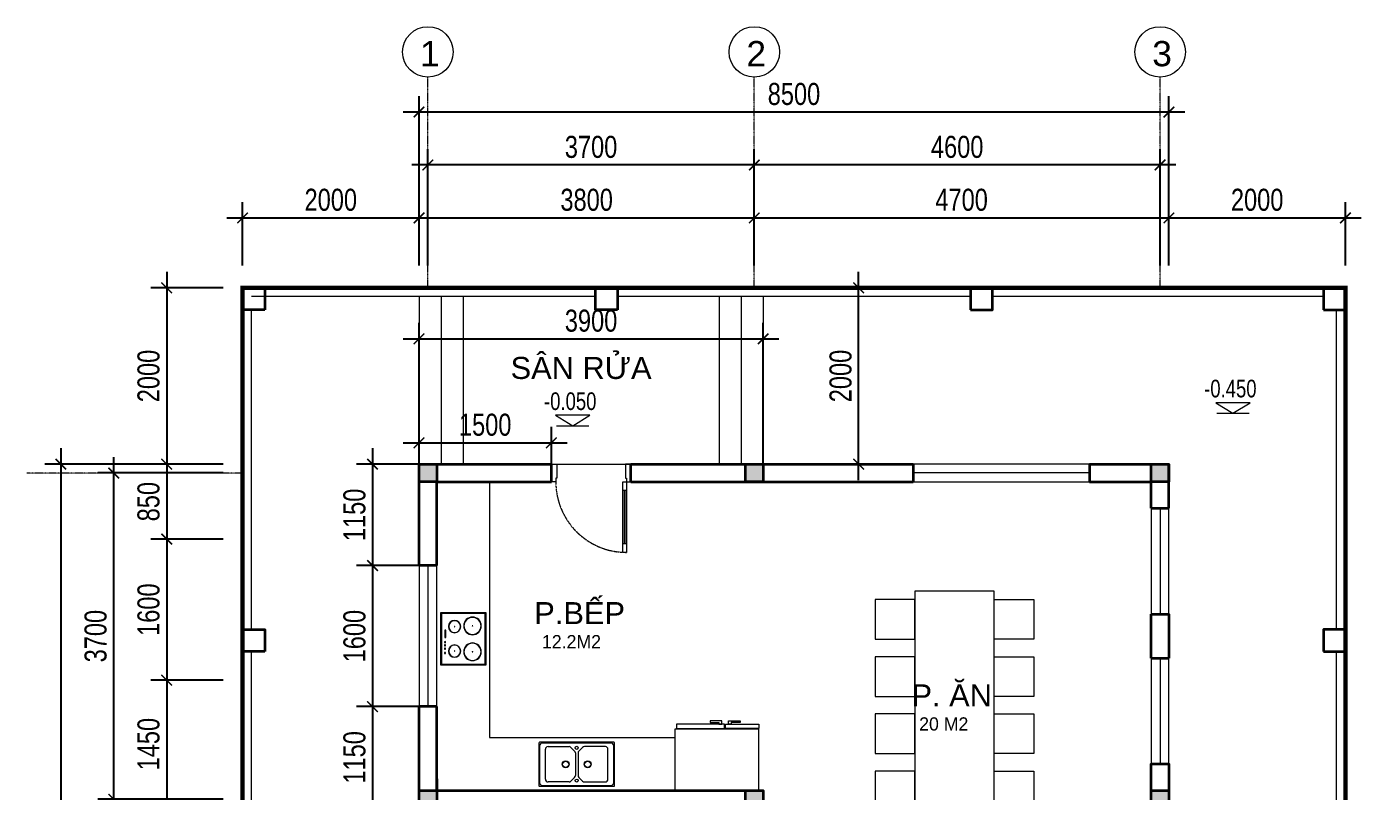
# Model space of a CAD drawing. Header units: millimetres. Extents: x 33748 to 451939, y -263262 to 62681.
# Drawn here: x 191240 to 206367, y 42391 to 51063 of the extents above; entities that cross this region are included whole.
import ezdxf
from ezdxf.enums import TextEntityAlignment as Align

# ---------------------------------------------------------------- set-up
doc = ezdxf.new("R2010")
doc.units = ezdxf.units.MM
doc.header["$PDMODE"] = 98
for name, pattern in [('CENTER', [50.8, 31.75, -6.35, 6.35, -6.35]), ('DASHED', [0.75, 0.5, -0.25]), ('HIDDEN', [0.375, 0.25, -0.125]), ('Xref-VCMT-BT3 - tuong bao$0$HIDDEN', [0.375, 0.25, -0.125])]:
    doc.linetypes.add(name, pattern=pattern)
doc.layers.get('Defpoints').update_dxf_attribs({"color": 202, "lineweight": 13})
for name, color, linetype, lineweight in [('-CENTER', 143, 'CENTER', 13), ('-CONCRETE', 1, 'Continuous', 35), ('-DOOR', 137, 'Continuous', 9), ('-FURNITURE', 46, 'Continuous', 9), ('-KH', 143, 'Continuous', 13), ('-LINE1', 7, 'Continuous', 18), ('-RANH GIOI KHU DAT', 12, 'CENTER', 18), ('-TEXT', 7, 'Continuous', 15), ('-WALL', 4, 'Continuous', 35), ('Bighome_khuat', 251, 'DASHED', 5)]:
    doc.layers.add(name, color=color, linetype=linetype, lineweight=lineweight)
for name, color, linetype in [('-HATCH CONCRETE', 54, 'Continuous'), ('12. NET DIM', 9, 'Continuous'), ('TEXT25', 2, 'Continuous')]:
    doc.layers.add(name, color=color, linetype=linetype)
doc.styles.add('1', font='arial.ttf')
doc.styles.add('AVANH', font='', dxfattribs={"width": 0.8})
doc.styles.get("Standard").update_dxf_attribs({"font": 'arial.ttf'})
doc.styles.add('T1', font='', dxfattribs={"height": 200})
doc.styles.get('AVANH').set_extended_font_data('.VnAvantH')
doc.styles.get('T1').set_extended_font_data('VNgeometric Light')
doc.dimstyles.new('C_100A3', dxfattribs={"dimscale": 100, "dimtxt": 2.5, "dimasz": 1.2, "dimexe": 1.8, "dimexo": 0, "dimgap": 0.75, "dimtad": 1, "dimdec": 0, "dimzin": 0, "dimdsep": 46, "dimtxsty": 'AVANH', "dimblk": 'ARCHTICK', "dimcen": 0, "dimdle": 1.8, "dimclrd": 256, "dimclre": 256, "dimclrt": 7, "dimadec": 0, "dimazin": 0, "dimtfac": 0.0001, "dimtdec": 0, "dimtix": 1, "dimtmove": 2, "dimatfit": 3, "dimldrblk": 'ARCHTICK', "dimfxl": 1.8, "dimtolj": 1, "dimtzin": 0, "dimarcsym": 0})

# ---------------------------------------------------------------- blocks, each defined once
blk = doc.blocks.new('A$C23F441E4')
at = {"ltscale": 3}
blk.add_lwpolyline([(-300, 0), (-300, -510), (300, -510), (300, 0), (-300, 0)], dxfattribs=at)
for points in [[(-290, -10), (-290, -500), (290, -500), (290, -10)], [(-100, -46), (-15, -46), (-15, -56), (-100, -56)]]:
    blk.add_lwpolyline(points, close=True, dxfattribs=at)
for centre, radius in [((-139, -156), 70), ((-139, -156), 67), ((37, -48), 6.6), ((74, -48), 6.6), ((139, -156), 70), ((139, -156), 67), ((112, -48), 6.6), ((160, -48), 6.6), ((-147, -359), 100), ((-147, -359), 97), ((-139, -156), 2), ((147, -359), 100), ((147, -359), 97), ((139, -156), 2), ((-147, -359), 2), ((147, -359), 2)]:
    blk.add_circle(centre, radius, dxfattribs=at)
blk = doc.blocks.new('A$C55AD6C8F')
at = {"ltscale": 3}
for p, q in [((-750, 574), (-750, 950)), ((-750, 950), (-704, 950)), ((-704, 950), (-704, 574)), ((0, 950), (-695, 950)), ((-695, 950), (-695, 0)), ((0, 0), (0, 950)), ((-704, 574), (-750, 574)), ((-750, 563), (-750, 18)), ((-704, 563), (-750, 563)), ((-704, 18), (-704, 563)), ((-750, 18), (-704, 18)), ((-695, 0), (0, 0))]:
    blk.add_line(p, q, dxfattribs=at)
at = {"ltscale": 3, "elevation": 0}
for points in [[(-750, 638), (-750, 607), (-790, 607), (-790, 738), (-771, 738), (-771, 638)], [(-750, 499), (-750, 530), (-790, 530), (-790, 399), (-771, 399), (-771, 499)]]:
    blk.add_lwpolyline(points, close=True, dxfattribs=at)
blk = doc.blocks.new('A$C5C575821')
at = {"layer": '-CONCRETE'}
h = blk.add_hatch(color=256, dxfattribs=at)
h.dxf.hatch_style = 1
h.paths.add_polyline_path([(0, 200), (0, 0), (200, 0), (200, 200)])
blk.add_lwpolyline([(0, 0), (200, 0), (200, 200), (0, 200)], close=True, dxfattribs=at)
blk = doc.blocks.new('LUOI M1')
at = {"layer": '-WALL'}
for p in [(-200, 13100), (4400, 13100), (8100, 13100), (-200, 9400), (4400, 9400), (8100, 9400), (-200, 5600), (4400, 5600), (8100, 5600), (-200, -200), (4400, -200), (8100, -200)]:
    blk.add_blockref('A$C5C575821', p, dxfattribs=at)
blk = doc.blocks.new('_ARCHTICK')
at = {"const_width": 0.15}
blk.add_lwpolyline([(-0.5, -0.5), (0.5, 0.5)], dxfattribs=at)
blk = doc.blocks.new('*D62')
at = {"layer": '12. NET DIM', "lineweight": -2, "transparency": 16777216}
for p, q in [((193687, 48354), (193687, 49074)), ((195687, 48354), (195687, 49074)), ((193507, 48894), (195867, 48894))]:
    blk.add_line(p, q, dxfattribs=at)
at = {"layer": 'Defpoints', "color": 0, "transparency": 16777216}
for p in [(195687, 48894), (193687, 48354), (195687, 48354)]:
    blk.add_point(p, dxfattribs=at)
at = {"layer": '12. NET DIM', "lineweight": -2, "transparency": 16777216, "xscale": 120, "yscale": 120, "zscale": 120, "rotation": 180}
blk.add_blockref('_ARCHTICK', (193687, 48894), dxfattribs=at)
at = {"layer": '12. NET DIM', "lineweight": -2, "transparency": 16777216, "xscale": 120, "yscale": 120, "zscale": 120}
blk.add_blockref('_ARCHTICK', (195687, 48894), dxfattribs=at)
at = {"layer": '12. NET DIM', "color": 7, "transparency": 16777216, "insert": (194687, 49098), "char_height": 250, "attachment_point": 5, "style": 'AVANH'}
blk.add_mtext('\\A1;2000', dxfattribs=at)
blk = doc.blocks.new('*D63')
at = {"layer": '12. NET DIM', "lineweight": -2, "transparency": 16777216}
for p, q in [((195687, 48354), (195687, 49074)), ((199487, 48354), (199487, 49074)), ((195507, 48894), (199667, 48894))]:
    blk.add_line(p, q, dxfattribs=at)
at = {"layer": 'Defpoints', "color": 0, "transparency": 16777216}
for p in [(199487, 48894), (195687, 48354), (199487, 48354)]:
    blk.add_point(p, dxfattribs=at)
at = {"layer": '12. NET DIM', "lineweight": -2, "transparency": 16777216, "xscale": 120, "yscale": 120, "zscale": 120, "rotation": 180}
blk.add_blockref('_ARCHTICK', (195687, 48894), dxfattribs=at)
at = {"layer": '12. NET DIM', "lineweight": -2, "transparency": 16777216, "xscale": 120, "yscale": 120, "zscale": 120}
blk.add_blockref('_ARCHTICK', (199487, 48894), dxfattribs=at)
at = {"layer": '12. NET DIM', "color": 7, "transparency": 16777216, "insert": (197587, 49098), "char_height": 250, "attachment_point": 5, "style": 'AVANH'}
blk.add_mtext('\\A1;3800', dxfattribs=at)
blk = doc.blocks.new('*D64')
at = {"layer": '12. NET DIM', "lineweight": -2, "transparency": 16777216}
for p, q in [((199487, 48354), (199487, 49074)), ((204187, 48354), (204187, 49074)), ((199307, 48894), (204367, 48894))]:
    blk.add_line(p, q, dxfattribs=at)
at = {"layer": 'Defpoints', "color": 0, "transparency": 16777216}
for p in [(204187, 48894), (199487, 48354), (204187, 48354)]:
    blk.add_point(p, dxfattribs=at)
at = {"layer": '12. NET DIM', "lineweight": -2, "transparency": 16777216, "xscale": 120, "yscale": 120, "zscale": 120, "rotation": 180}
blk.add_blockref('_ARCHTICK', (199487, 48894), dxfattribs=at)
at = {"layer": '12. NET DIM', "lineweight": -2, "transparency": 16777216, "xscale": 120, "yscale": 120, "zscale": 120}
blk.add_blockref('_ARCHTICK', (204187, 48894), dxfattribs=at)
at = {"layer": '12. NET DIM', "color": 7, "transparency": 16777216, "insert": (201837, 49098), "char_height": 250, "attachment_point": 5, "style": 'AVANH'}
blk.add_mtext('\\A1;4700', dxfattribs=at)
blk = doc.blocks.new('*D65')
at = {"layer": '12. NET DIM', "lineweight": -2, "transparency": 16777216}
for p, q in [((204187, 48354), (204187, 49074)), ((206187, 48354), (206187, 49074)), ((204007, 48894), (206367, 48894))]:
    blk.add_line(p, q, dxfattribs=at)
at = {"layer": 'Defpoints', "color": 0, "transparency": 16777216}
for p in [(206187, 48894), (204187, 48354), (206187, 48354)]:
    blk.add_point(p, dxfattribs=at)
at = {"layer": '12. NET DIM', "lineweight": -2, "transparency": 16777216, "xscale": 120, "yscale": 120, "zscale": 120, "rotation": 180}
blk.add_blockref('_ARCHTICK', (204187, 48894), dxfattribs=at)
at = {"layer": '12. NET DIM', "lineweight": -2, "transparency": 16777216, "xscale": 120, "yscale": 120, "zscale": 120}
blk.add_blockref('_ARCHTICK', (206187, 48894), dxfattribs=at)
at = {"layer": '12. NET DIM', "color": 7, "transparency": 16777216, "insert": (205187, 49098), "char_height": 250, "attachment_point": 5, "style": 'AVANH'}
blk.add_mtext('\\A1;2000', dxfattribs=at)
blk = doc.blocks.new('*D66')
at = {"layer": '12. NET DIM', "lineweight": -2, "transparency": 16777216}
for p, q in [((199487, 48354), (199487, 49674)), ((204087, 48354), (204087, 49674)), ((204267, 49494), (199307, 49494))]:
    blk.add_line(p, q, dxfattribs=at)
at = {"layer": 'Defpoints', "color": 0, "transparency": 16777216}
for p in [(199487, 49494), (199487, 48354), (204087, 48354)]:
    blk.add_point(p, dxfattribs=at)
at = {"layer": '12. NET DIM', "lineweight": -2, "transparency": 16777216, "xscale": 120, "yscale": 120, "zscale": 120, "rotation": 180}
blk.add_blockref('_ARCHTICK', (199487, 49494), dxfattribs=at)
at = {"layer": '12. NET DIM', "lineweight": -2, "transparency": 16777216, "xscale": 120, "yscale": 120, "zscale": 120}
blk.add_blockref('_ARCHTICK', (204087, 49494), dxfattribs=at)
at = {"layer": '12. NET DIM', "color": 7, "transparency": 16777216, "insert": (201787, 49698), "char_height": 250, "attachment_point": 5, "style": 'AVANH'}
blk.add_mtext('\\A1;4600', dxfattribs=at)
blk = doc.blocks.new('*D67')
at = {"layer": '12. NET DIM', "lineweight": -2, "transparency": 16777216}
for p, q in [((195787, 48354), (195787, 49674)), ((199487, 48354), (199487, 49674)), ((199667, 49494), (195607, 49494))]:
    blk.add_line(p, q, dxfattribs=at)
at = {"layer": 'Defpoints', "color": 0, "transparency": 16777216}
for p in [(195787, 49494), (195787, 48354), (199487, 48354)]:
    blk.add_point(p, dxfattribs=at)
at = {"layer": '12. NET DIM', "lineweight": -2, "transparency": 16777216, "xscale": 120, "yscale": 120, "zscale": 120, "rotation": 180}
blk.add_blockref('_ARCHTICK', (195787, 49494), dxfattribs=at)
at = {"layer": '12. NET DIM', "lineweight": -2, "transparency": 16777216, "xscale": 120, "yscale": 120, "zscale": 120}
blk.add_blockref('_ARCHTICK', (199487, 49494), dxfattribs=at)
at = {"layer": '12. NET DIM', "color": 7, "transparency": 16777216, "insert": (197637, 49698), "char_height": 250, "attachment_point": 5, "style": 'AVANH'}
blk.add_mtext('\\A1;3700', dxfattribs=at)
blk = doc.blocks.new('*D68')
at = {"layer": '12. NET DIM', "lineweight": -2, "transparency": 16777216}
for p, q in [((195687, 48354), (195687, 50274)), ((204187, 48354), (204187, 50274)), ((204367, 50094), (195507, 50094))]:
    blk.add_line(p, q, dxfattribs=at)
at = {"layer": 'Defpoints', "color": 0, "transparency": 16777216}
for p in [(195687, 50094), (195687, 48354), (204187, 48354)]:
    blk.add_point(p, dxfattribs=at)
at = {"layer": '12. NET DIM', "lineweight": -2, "transparency": 16777216, "xscale": 120, "yscale": 120, "zscale": 120, "rotation": 180}
blk.add_blockref('_ARCHTICK', (195687, 50094), dxfattribs=at)
at = {"layer": '12. NET DIM', "lineweight": -2, "transparency": 16777216, "xscale": 120, "yscale": 120, "zscale": 120}
blk.add_blockref('_ARCHTICK', (204187, 50094), dxfattribs=at)
at = {"layer": '12. NET DIM', "color": 7, "transparency": 16777216, "insert": (199937, 50298), "char_height": 250, "attachment_point": 5, "style": 'AVANH'}
blk.add_mtext('\\A1;8500', dxfattribs=at)
blk = doc.blocks.new('*D69')
at = {"layer": '12. NET DIM', "lineweight": -2, "transparency": 16777216}
for p, q in [((192827, 48281), (192827, 45921)), ((193466, 48101), (192647, 48101)), ((193466, 46101), (192647, 46101))]:
    blk.add_line(p, q, dxfattribs=at)
at = {"layer": 'Defpoints', "color": 0, "transparency": 16777216}
for p in [(193466, 48101), (192827, 46101), (193466, 46101)]:
    blk.add_point(p, dxfattribs=at)
at = {"layer": '12. NET DIM', "lineweight": -2, "transparency": 16777216, "xscale": 120, "yscale": 120, "zscale": 120}
for p, rotation in [((192827, 48101), 90), ((192827, 46101), 270)]:
    blk.add_blockref('_ARCHTICK', p, dxfattribs=dict(at, rotation=rotation))
at = {"layer": '12. NET DIM', "color": 7, "transparency": 16777216, "insert": (192622, 47101), "char_height": 250, "attachment_point": 5, "rotation": 90, "style": 'AVANH'}
blk.add_mtext('\\A1;2000', dxfattribs=at)
blk = doc.blocks.new('*D71')
at = {"layer": '12. NET DIM', "lineweight": -2, "transparency": 16777216}
for p, q in [((192227, 38321), (192227, 42481)), ((193466, 42301), (192047, 42301)), ((193466, 38501), (192047, 38501))]:
    blk.add_line(p, q, dxfattribs=at)
at = {"layer": 'Defpoints', "color": 0, "transparency": 16777216}
for p in [(192227, 42301), (193466, 42301), (193466, 38501)]:
    blk.add_point(p, dxfattribs=at)
at = {"layer": '12. NET DIM', "lineweight": -2, "transparency": 16777216, "xscale": 120, "yscale": 120, "zscale": 120}
for p, rotation in [((192227, 42301), 90), ((192227, 38501), 270)]:
    blk.add_blockref('_ARCHTICK', p, dxfattribs=dict(at, rotation=rotation))
at = {"layer": '12. NET DIM', "color": 7, "transparency": 16777216, "insert": (192022, 40401), "char_height": 250, "attachment_point": 5, "rotation": 90, "style": 'AVANH'}
blk.add_mtext('\\A1;3800', dxfattribs=at)
blk = doc.blocks.new('*D72')
at = {"layer": '12. NET DIM', "lineweight": -2, "transparency": 16777216}
for p, q in [((192227, 42121), (192227, 46181)), ((193466, 46001), (192047, 46001)), ((193466, 42301), (192047, 42301))]:
    blk.add_line(p, q, dxfattribs=at)
at = {"layer": 'Defpoints', "color": 0, "transparency": 16777216}
for p in [(192227, 46001), (193466, 46001), (193466, 42301)]:
    blk.add_point(p, dxfattribs=at)
at = {"layer": '12. NET DIM', "lineweight": -2, "transparency": 16777216, "xscale": 120, "yscale": 120, "zscale": 120}
for p, rotation in [((192227, 46001), 90), ((192227, 42301), 270)]:
    blk.add_blockref('_ARCHTICK', p, dxfattribs=dict(at, rotation=rotation))
at = {"layer": '12. NET DIM', "color": 7, "transparency": 16777216, "insert": (192022, 44151), "char_height": 250, "attachment_point": 5, "rotation": 90, "style": 'AVANH'}
blk.add_mtext('\\A1;3700', dxfattribs=at)
blk = doc.blocks.new('*D73')
at = {"layer": '12. NET DIM', "lineweight": -2, "transparency": 16777216}
for p, q in [((191627, 46281), (191627, 32421)), ((193466, 46101), (191447, 46101)), ((193466, 32601), (191447, 32601))]:
    blk.add_line(p, q, dxfattribs=at)
at = {"layer": 'Defpoints', "color": 0, "transparency": 16777216}
for p in [(193466, 46101), (191627, 32601), (193466, 32601)]:
    blk.add_point(p, dxfattribs=at)
at = {"layer": '12. NET DIM', "lineweight": -2, "transparency": 16777216, "xscale": 120, "yscale": 120, "zscale": 120}
for p, rotation in [((191627, 46101), 90), ((191627, 32601), 270)]:
    blk.add_blockref('_ARCHTICK', p, dxfattribs=dict(at, rotation=rotation))
at = {"layer": '12. NET DIM', "color": 7, "transparency": 16777216, "insert": (191422, 39351), "char_height": 250, "attachment_point": 5, "rotation": 90, "style": 'AVANH'}
blk.add_mtext('\\A1;13500', dxfattribs=at)
blk = doc.blocks.new('*D201')
at = {"layer": '12. NET DIM', "lineweight": -2, "transparency": 16777216}
for p, q in [((192827, 45431), (192827, 43471)), ((193466, 45251), (192647, 45251)), ((193466, 43651), (192647, 43651))]:
    blk.add_line(p, q, dxfattribs=at)
at = {"layer": 'Defpoints', "color": 0, "transparency": 16777216}
for p in [(193466, 45251), (192827, 43651), (193466, 43651)]:
    blk.add_point(p, dxfattribs=at)
at = {"layer": '12. NET DIM', "lineweight": -2, "transparency": 16777216, "xscale": 120, "yscale": 120, "zscale": 120}
for p, rotation in [((192827, 45251), 90), ((192827, 43651), 270)]:
    blk.add_blockref('_ARCHTICK', p, dxfattribs=dict(at, rotation=rotation))
at = {"layer": '12. NET DIM', "color": 7, "transparency": 16777216, "insert": (192622, 44451), "char_height": 250, "attachment_point": 5, "rotation": 90, "style": 'AVANH'}
blk.add_mtext('\\A1;1600', dxfattribs=at)
blk = doc.blocks.new('A$C8aa8c7e6')
at = {"layer": '-FURNITURE'}
for points in [[(542, 1350), (92, 1350), (92, 1800), (542, 1800), (542, 1350)], [(1192, 1350), (742, 1350), (742, 1800), (1192, 1800), (1192, 1350)], [(1842, 1350), (1392, 1350), (1392, 1800), (1842, 1800), (1842, 1350)], [(2492, 1350), (2042, 1350), (2042, 1800), (2492, 1800), (2492, 1350)], [(2600, 1350), (0, 1350), (0, 450), (2600, 450), (2600, 1350)], [(542, 450), (92, 450), (92, 0), (542, 0), (542, 450)], [(1192, 450), (742, 450), (742, 0), (1192, 0), (1192, 450)], [(1842, 450), (1392, 450), (1392, 0), (1842, 0), (1842, 450)], [(2492, 450), (2042, 450), (2042, 0), (2492, 0), (2492, 450)]]:
    blk.add_lwpolyline(points, dxfattribs=at)
blk = doc.blocks.new('*U791')
at = {"color": 251}
blk.add_line((70, 100), (70, 700), dxfattribs=at)
for points in [[(50, 0), (50, 800), (90, 800), (90, 0)], [(50, 100), (90, 100), (90, 700), (50, 700)], [(0, -200), (60, -200), (60, -40), (50, -40), (50, 0), (0, 0)], [(900, -200), (840, -200), (840, -40), (850, -40), (850, 0), (900, 0)]]:
    blk.add_lwpolyline(points, close=True)
at = {"layer": 'Bighome_khuat', "linetype": 'Xref-VCMT-BT3 - tuong bao$0$HIDDEN'}
blk.add_arc((50, 0), 800, 0, 90, dxfattribs=at)
blk = doc.blocks.new('DANH COT')
at = {"layer": '-KH'}
blk.add_line((0, 0), (368, 0), dxfattribs=at)
blk.add_lwpolyline([(379, 118), (-11, 118), (184, 0)], close=True, dxfattribs=at)
blk.add_solid([(184, 0), (184, 118), (379, 118), (184, 0)], dxfattribs=at)
at = {"layer": '-TEXT', "style": '1', "width": 0.75}
blk.add_attdef('CAODO', (-142, 178), '', height=180, dxfattribs=at)
blk = doc.blocks.new('*D446')
at = {"layer": '12. NET DIM', "lineweight": -2, "transparency": 16777216}
for p, q in [((192827, 46281), (192827, 45071)), ((193466, 46101), (192647, 46101)), ((193466, 45251), (192647, 45251))]:
    blk.add_line(p, q, dxfattribs=at)
at = {"layer": 'Defpoints', "color": 0, "transparency": 16777216}
for p in [(193466, 46101), (192827, 45251), (193466, 45251)]:
    blk.add_point(p, dxfattribs=at)
at = {"layer": '12. NET DIM', "lineweight": -2, "transparency": 16777216, "xscale": 120, "yscale": 120, "zscale": 120}
for p, rotation in [((192827, 46101), 90), ((192827, 45251), 270)]:
    blk.add_blockref('_ARCHTICK', p, dxfattribs=dict(at, rotation=rotation))
at = {"layer": '12. NET DIM', "color": 7, "transparency": 16777216, "insert": (192622, 45676), "char_height": 250, "attachment_point": 5, "rotation": 90, "style": 'AVANH'}
blk.add_mtext('\\A1;850', dxfattribs=at)
blk = doc.blocks.new('*D447')
at = {"layer": '12. NET DIM', "lineweight": -2, "transparency": 16777216}
for p, q in [((192827, 43831), (192827, 42021)), ((193466, 43651), (192647, 43651)), ((193466, 42201), (192647, 42201))]:
    blk.add_line(p, q, dxfattribs=at)
at = {"layer": 'Defpoints', "color": 0, "transparency": 16777216}
for p in [(193466, 43651), (192827, 42201), (193466, 42201)]:
    blk.add_point(p, dxfattribs=at)
at = {"layer": '12. NET DIM', "lineweight": -2, "transparency": 16777216, "xscale": 120, "yscale": 120, "zscale": 120}
for p, rotation in [((192827, 43651), 90), ((192827, 42201), 270)]:
    blk.add_blockref('_ARCHTICK', p, dxfattribs=dict(at, rotation=rotation))
at = {"layer": '12. NET DIM', "color": 7, "transparency": 16777216, "insert": (192622, 42926), "char_height": 250, "attachment_point": 5, "rotation": 90, "style": 'AVANH'}
blk.add_mtext('\\A1;1450', dxfattribs=at)
blk = doc.blocks.new('*D734')
at = {"layer": '-WALL', "lineweight": -2, "transparency": 16777216}
for p, q in [((200670, 45921), (200670, 48281)), ((200070, 48101), (200850, 48101)), ((200070, 46101), (200850, 46101))]:
    blk.add_line(p, q, dxfattribs=at)
at = {"layer": 'Defpoints', "color": 0, "transparency": 16777216}
for p in [(200070, 48101), (200670, 48101), (200070, 46101)]:
    blk.add_point(p, dxfattribs=at)
at = {"layer": '-WALL', "lineweight": -2, "transparency": 16777216, "xscale": 120, "yscale": 120, "zscale": 120}
for p, rotation in [((200670, 48101), 90), ((200670, 46101), 270)]:
    blk.add_blockref('_ARCHTICK', p, dxfattribs=dict(at, rotation=rotation))
at = {"layer": '-WALL', "color": 7, "transparency": 16777216, "insert": (200466, 47101), "char_height": 250, "attachment_point": 5, "rotation": 90, "style": 'AVANH'}
blk.add_mtext('\\A1;2000', dxfattribs=at)
blk = doc.blocks.new('ARCHTICK')
at = {"color": 0, "linetype": 'ByBlock', "const_width": 0.15}
blk.add_lwpolyline([(-0.5, -0.5), (0.5, 0.5)], dxfattribs=at)
blk = doc.blocks.new('A$C14986441')
at = {"ltscale": 3}
for p, q in [((-250, 420), (-250, -420)), ((240, 430), (-240, 430)), ((-200, 325), (-200, 87)), ((170, 355), (-170, 355)), ((200, 87), (200, 325)), ((250, -420), (250, 420)), ((-191, 66), (-149, 24)), ((-128, 15), (128, 15)), ((149, 24), (191, 66)), ((-200, -325), (-200, -87)), ((-191, -66), (-149, -24)), ((-128, -15), (128, -15)), ((149, -24), (191, -66)), ((200, -87), (200, -325)), ((-240, -430), (240, -430)), ((170, -355), (-170, -355))]:
    blk.add_line(p, q, dxfattribs=at)
blk.add_lwpolyline([(240, -390), (240, 390, 0.414214), (210, 420), (-210, 420, 0.414214), (-240, 390), (-240, -390, 0.414214), (-210, -420), (210, -420, 0.414214)], format="xyb", close=True, dxfattribs=at)
for centre, radius in [((0, 125), 40), ((0, 125), 35), ((-186, 0), 17.5), ((185, 0), 17.5), ((0, -125), 40), ((0, -125), 35)]:
    blk.add_circle(centre, radius, dxfattribs=at)
for centre, radius, start, end in [((-240, 420), 10, 90, 180), ((-170, 325), 30, 90, 180), ((170, 325), 30, 0, 90), ((240, 420), 10, 0, 90), ((-170, 87), 30, 180, 225), ((-128, 45), 30, 225, 270), ((128, 45), 30, 270, 315), ((170, 87), 30, 315, 0), ((-170, -87), 30, 135, 180), ((-128, -45), 30, 90, 135), ((128, -45), 30, 45, 90), ((170, -87), 30, 0, 45), ((-240, -420), 10, 180, 270), ((-170, -325), 30, 180, 270), ((170, -325), 30, 270, 0), ((240, -420), 10, 270, 0)]:
    blk.add_arc(centre, radius, start, end, dxfattribs=at)
blk = doc.blocks.new('*D801')
at = {"layer": '-HATCH CONCRETE', "lineweight": -2, "transparency": 16777216}
for p, q in [((195687, 46101), (195687, 47703)), ((199587, 46101), (199587, 47703)), ((195507, 47523), (199767, 47523))]:
    blk.add_line(p, q, dxfattribs=at)
at = {"layer": 'Defpoints', "color": 0, "transparency": 16777216}
for p in [(199587, 47523), (195687, 46101), (199587, 46101)]:
    blk.add_point(p, dxfattribs=at)
at = {"layer": '-HATCH CONCRETE', "lineweight": -2, "transparency": 16777216, "xscale": 120, "yscale": 120, "zscale": 120, "rotation": 180}
blk.add_blockref('_ARCHTICK', (195687, 47523), dxfattribs=at)
at = {"layer": '-HATCH CONCRETE', "lineweight": -2, "transparency": 16777216, "xscale": 120, "yscale": 120, "zscale": 120}
blk.add_blockref('_ARCHTICK', (199587, 47523), dxfattribs=at)
at = {"layer": '-HATCH CONCRETE', "color": 7, "transparency": 16777216, "insert": (197637, 47727), "char_height": 250, "attachment_point": 5, "style": 'AVANH'}
blk.add_mtext('\\A1;3900', dxfattribs=at)
blk = doc.blocks.new('*D802')
at = {"layer": '-HATCH CONCRETE', "lineweight": -2, "transparency": 16777216}
for p, q in [((195687, 46101), (195687, 46523)), ((197187, 46101), (197187, 46523)), ((195507, 46343), (197367, 46343))]:
    blk.add_line(p, q, dxfattribs=at)
at = {"layer": 'Defpoints', "color": 0, "transparency": 16777216}
for p in [(197187, 46343), (195687, 46101), (197187, 46101)]:
    blk.add_point(p, dxfattribs=at)
at = {"layer": '-HATCH CONCRETE', "lineweight": -2, "transparency": 16777216, "xscale": 120, "yscale": 120, "zscale": 120, "rotation": 180}
blk.add_blockref('_ARCHTICK', (195687, 46343), dxfattribs=at)
at = {"layer": '-HATCH CONCRETE', "lineweight": -2, "transparency": 16777216, "xscale": 120, "yscale": 120, "zscale": 120}
blk.add_blockref('_ARCHTICK', (197187, 46343), dxfattribs=at)
at = {"layer": '-HATCH CONCRETE', "color": 7, "transparency": 16777216, "insert": (196437, 46547), "char_height": 250, "attachment_point": 5, "style": 'AVANH'}
blk.add_mtext('\\A1;1500', dxfattribs=at)
blk = doc.blocks.new('*D803')
at = {"layer": '-HATCH CONCRETE', "lineweight": -2, "transparency": 16777216}
for p, q in [((195160, 46281), (195160, 44771)), ((195687, 46101), (194980, 46101)), ((195687, 44951), (194980, 44951))]:
    blk.add_line(p, q, dxfattribs=at)
at = {"layer": 'Defpoints', "color": 0, "transparency": 16777216}
for p in [(195687, 46101), (195160, 44951), (195687, 44951)]:
    blk.add_point(p, dxfattribs=at)
at = {"layer": '-HATCH CONCRETE', "lineweight": -2, "transparency": 16777216, "xscale": 120, "yscale": 120, "zscale": 120}
for p, rotation in [((195160, 46101), 90), ((195160, 44951), 270)]:
    blk.add_blockref('_ARCHTICK', p, dxfattribs=dict(at, rotation=rotation))
at = {"layer": '-HATCH CONCRETE', "color": 7, "transparency": 16777216, "insert": (194956, 45526), "char_height": 250, "attachment_point": 5, "rotation": 90, "style": 'AVANH'}
blk.add_mtext('\\A1;1150', dxfattribs=at)
blk = doc.blocks.new('*D804')
at = {"layer": '-HATCH CONCRETE', "lineweight": -2, "transparency": 16777216}
for p, q in [((195160, 45131), (195160, 43171)), ((195687, 44951), (194980, 44951)), ((195687, 43351), (194980, 43351))]:
    blk.add_line(p, q, dxfattribs=at)
at = {"layer": 'Defpoints', "color": 0, "transparency": 16777216}
for p in [(195687, 44951), (195160, 43351), (195687, 43351)]:
    blk.add_point(p, dxfattribs=at)
at = {"layer": '-HATCH CONCRETE', "lineweight": -2, "transparency": 16777216, "xscale": 120, "yscale": 120, "zscale": 120}
for p, rotation in [((195160, 44951), 90), ((195160, 43351), 270)]:
    blk.add_blockref('_ARCHTICK', p, dxfattribs=dict(at, rotation=rotation))
at = {"layer": '-HATCH CONCRETE', "color": 7, "transparency": 16777216, "insert": (194956, 44151), "char_height": 250, "attachment_point": 5, "rotation": 90, "style": 'AVANH'}
blk.add_mtext('\\A1;1600', dxfattribs=at)
blk = doc.blocks.new('*D805')
at = {"layer": '-HATCH CONCRETE', "lineweight": -2, "transparency": 16777216}
for p, q in [((195160, 43531), (195160, 42021)), ((195687, 43351), (194980, 43351)), ((195687, 42201), (194980, 42201))]:
    blk.add_line(p, q, dxfattribs=at)
at = {"layer": 'Defpoints', "color": 0, "transparency": 16777216}
for p in [(195687, 43351), (195160, 42201), (195687, 42201)]:
    blk.add_point(p, dxfattribs=at)
at = {"layer": '-HATCH CONCRETE', "lineweight": -2, "transparency": 16777216, "xscale": 120, "yscale": 120, "zscale": 120}
for p, rotation in [((195160, 43351), 90), ((195160, 42201), 270)]:
    blk.add_blockref('_ARCHTICK', p, dxfattribs=dict(at, rotation=rotation))
at = {"layer": '-HATCH CONCRETE', "color": 7, "transparency": 16777216, "insert": (194956, 42776), "char_height": 250, "attachment_point": 5, "rotation": 90, "style": 'AVANH'}
blk.add_mtext('\\A1;1150', dxfattribs=at)

msp = doc.modelspace()

# ---------------------------------------------------------------- linework, layer by layer
at = {"layer": '-CENTER', "ltscale": 0.1}
for p, q in [((195787.5, 48100.8), (195787.5, 50490.1)), ((199487.5, 48100.8), (199487.5, 50490.1)), ((204087.1, 48100.8), (204087.1, 50490.1)), ((193687.5, 46000.3), (191240.1, 46000.3))]:
    msp.add_line(p, q, dxfattribs=at)
at = {"layer": '-DOOR'}
for points in [[(197187.4, 46101.1), (198087.5, 46101.1)], [(203287.1, 46001.1), (201287.1, 46001.1)], [(204087.1, 45600.7), (204087.1, 44400.7)], [(195787.5, 44950.9), (195787.5, 43350.9)], [(204087.1, 43900.7), (204087.1, 42700.7)]]:
    msp.add_lwpolyline(points, dxfattribs=at)
for points in [[(201287.1, 46101.1), (201287.1, 45901.1), (203287.1, 45901.1), (203287.1, 46101.1)], [(203987.1, 44400.7), (204187.1, 44400.7), (204187.1, 45600.7), (203987.1, 45600.7)], [(195887.5, 44950.9), (195687.5, 44950.9), (195687.5, 43350.9), (195887.5, 43350.9)], [(203987.1, 42700.7), (204187.1, 42700.7), (204187.1, 43900.7), (203987.1, 43900.7)]]:
    msp.add_lwpolyline(points, close=True, dxfattribs=at)
at = {"layer": '-FURNITURE'}
for p, q in [((196487.5, 45901.1), (196487.5, 43000.8)), ((196487.5, 43000.8), (198587.5, 43000.8))]:
    msp.add_line(p, q, dxfattribs=at)
at = {"layer": '-KH'}
for centre in [(195787.5, 50776.4), (199487.5, 50776.4), (204087.1, 50776.4)]:
    msp.add_circle(centre, 286.3, dxfattribs=at)
at = {"layer": '-LINE1', "ltscale": 10}
for p, q in [((197687.5, 48000.8), (193787.5, 48000.8)), ((201937.5, 48000.8), (197937.5, 48000.8)), ((205937.5, 48000.8), (202187.5, 48000.8)), ((193787.5, 44225.8), (193787.5, 47850.8)), ((206087.5, 44225.8), (206087.5, 47850.8)), ((193787.5, 40225.8), (193787.5, 43975.8)), ((206087.5, 40225.8), (206087.5, 43975.8))]:
    msp.add_line(p, q, dxfattribs=at)
at = {"layer": '-LINE1'}
for points in [[(195687.5, 48001.4), (195687.5, 46101.1)], [(195937.5, 48001.4), (195937.5, 46101.1)], [(196187.5, 48001.4), (196187.5, 46101.1)], [(199087.5, 48001.4), (199087.5, 46101.1)], [(199337.5, 48001.4), (199337.5, 46101.1)], [(199587.5, 48001.4), (199587.5, 46101.1)]]:
    msp.add_lwpolyline(points, dxfattribs=at)
at = {"layer": '-RANH GIOI KHU DAT', "linetype": 'HIDDEN', "ltscale": 10, "const_width": 50}
msp.add_lwpolyline([(193687.5, 28100.8), (206187.5, 28100.8), (206187.5, 48100.8), (193687.5, 48100.8)], close=True, dxfattribs=at)
at = {"layer": '-WALL'}
for p, q in [((195687.5, 44950.9), (195687.5, 46101.1)), ((195687.5, 46101.1), (197187.5, 46101.1)), ((197187.5, 45901.1), (197187.4, 46101.1)), ((198087.5, 45901.1), (198087.4, 46101.1)), ((198087.4, 46101.1), (201287.1, 46101.1)), ((203287.1, 46101.1), (204187.1, 46101.1)), ((204187.1, 45600.7), (204187.1, 46101.1)), ((195887.5, 44950.9), (195887.5, 45901.1)), ((195887.5, 45901.1), (197187.5, 45901.1)), ((198087.5, 45901.1), (201287.1, 45901.1)), ((203287.1, 45901.1), (203987.1, 45901.1)), ((203987.1, 45600.7), (203987.1, 45901.1)), ((203987.1, 45600.7), (204187.1, 45600.7)), ((203987.1, 43900.7), (203987.1, 44400.7)), ((195687.5, 42200.8), (195687.5, 43350.9)), ((195887.5, 42400.8), (195887.5, 43350.9)), ((195887.5, 42530.8), (195887.5, 42400.8)), ((195887.5, 42400.8), (199387.5, 42400.8)), ((199387.5, 42200.8), (199387.5, 42400.8))]:
    msp.add_line(p, q, dxfattribs=at)
for points in [[(193937.5, 47850.8), (193687.5, 47850.8), (193687.5, 48100.8), (193937.5, 48100.8)], [(197937.5, 47850.8), (197687.5, 47850.8), (197687.5, 48100.8), (197937.5, 48100.8)], [(201937.5, 47850.8), (202187.5, 47850.8), (202187.5, 48100.8), (201937.5, 48100.8)], [(205937.5, 47850.8), (206187.5, 47850.8), (206187.5, 48100.8), (205937.5, 48100.8)], [(193937.5, 43975.8), (193687.5, 43975.8), (193687.5, 44225.8), (193937.5, 44225.8)], [(205937.5, 43975.8), (206187.5, 43975.8), (206187.5, 44225.8), (205937.5, 44225.8)]]:
    msp.add_lwpolyline(points, close=True, dxfattribs=at)
for points in [[(197187.5, 45901.1), (197187.5, 46101.1)], [(198087.5, 45901.2), (198087.5, 46101.1)], [(201287.1, 46101.1), (201287.1, 45901.1)], [(203287.1, 46101.1), (203287.1, 45901.1)], [(195887.5, 44950.9), (195687.5, 44950.9)], [(203987.1, 44400.7), (204187.1, 44400.7), (204187.1, 43900.7)], [(203987.1, 43900.7), (204187.1, 43900.7)], [(195887.5, 43350.9), (195687.5, 43350.9)], [(203987.1, 40900.8), (203987.1, 42700.7), (204187.1, 42700.7), (204187.1, 40900.8)]]:
    msp.add_lwpolyline(points, dxfattribs=at)

# ---------------------------------------------------------------- block references
at = {"layer": '-CONCRETE', "xscale": -1}
msp.add_blockref('LUOI M1', (203987.1, 32800.8), dxfattribs=at)
at = {"layer": '-DOOR', "rotation": 180}
msp.add_blockref('*U791', (198087.5, 45901.1), dxfattribs=at)
at = {"layer": '-FURNITURE'}
for name, p, rotation in [('A$C8aa8c7e6', (200856.7, 44659.9), 270), ('A$C55AD6C8F', (198587.5, 42400.8), 270), ('A$C14986441', (197474, 42697.7), 269.9999999999999)]:
    msp.add_blockref(name, p, dxfattribs=dict(at, rotation=rotation))
at = {"layer": '-FURNITURE', "xscale": -1, "rotation": 90}
msp.add_blockref('A$C23F441E4', (195934.2, 44120), dxfattribs=at)
at = {"layer": '-WALL'}
ref = msp.add_blockref('DANH COT', (204728.2, 46680.4), dxfattribs=at)
ref.add_attrib('CAODO', '-0.450', (204586.2, 46858.4), dxfattribs={"layer": '-TEXT', "height": 200, "style": '1', "width": 0.75})
ref = msp.add_blockref('DANH COT', (197245.6, 46537.3), dxfattribs=at)
ref.add_attrib('CAODO', '-0.050', (197103.6, 46715.2), dxfattribs={"layer": '-TEXT', "height": 200, "style": '1', "width": 0.75})

# ---------------------------------------------------------------- texts
at = {"layer": '-TEXT', "color": 2, "style": '1'}
for s, p in [('1', (195809.3, 50757.1)), ('2', (199509.3, 50757.1)), ('3', (204109, 50757.1))]:
    msp.add_text(s, height=286.3, dxfattribs=at).set_placement(p, align=Align.MIDDLE_CENTER)
at = {"layer": '-TEXT', "color": 2}
for s, p in [('SÂN RỬA', (196724.8, 47067.4)), ('P.BẾP', (196993.2, 44286.7)), ('P. ĂN', (201268.7, 43353.7))]:
    msp.add_text(s, height=250, dxfattribs=at).set_placement(p)
at = {"layer": 'TEXT25', "style": 'T1'}
for s, p in [('12.2M2', (197080.6, 44013.1)), ('20 M2', (201356.1, 43080.1))]:
    msp.add_text(s, height=150, rotation=360, dxfattribs=at).set_placement(p)

# ---------------------------------------------------------------- dimensions: what is measured, and where the dimension line sits
at = {"layer": '-HATCH CONCRETE'}
for base, p2, picture, middle in [((199587.5, 47522.6), (199587.5, 46101.1), '*D801', (197637.5, 47726.9)), ((197187.4, 46342.6), (197187.4, 46101.3), '*D802', (196437.5, 46546.9))]:
    dim = msp.add_linear_dim(base=base, p1=(195687.5, 46101.1), p2=p2, dimstyle='C_100A3', override={"dimldrblk": 'ARCHTICK'}, dxfattribs=at)
    dim.commit()
    dim.dimension.update_dxf_attribs({"geometry": picture, "text_midpoint": middle})
for base, p1, p2, picture, middle in [((195160, 44950.9), (195687.5, 46101.1), (195687.5, 44950.9), '*D803', (194955.7, 45526)), ((195160, 43350.9), (195687.5, 44950.9), (195687.5, 43350.9), '*D804', (194955.7, 44150.9)), ((195160, 42200.8), (195687.5, 43350.9), (195687.5, 42200.8), '*D805', (194955.7, 42775.9))]:
    dim = msp.add_linear_dim(base=base, p1=p1, p2=p2, angle=90, dimstyle='C_100A3', override={"dimldrblk": 'ARCHTICK'}, dxfattribs=at)
    dim.commit()
    dim.dimension.update_dxf_attribs({"geometry": picture, "text_midpoint": middle})
at = {"layer": '-WALL'}
dim = msp.add_linear_dim(base=(200670, 48100.8), p1=(200070, 46101.1), p2=(200070, 48100.8), angle=90, dimstyle='C_100A3', override={"dimldrblk": 'ARCHTICK'}, dxfattribs=at)
dim.commit()
dim.dimension.update_dxf_attribs({"geometry": '*D734', "text_midpoint": (200465.7, 47100.9)})
at = {"layer": '12. NET DIM'}
for base, p1, p2, picture, middle in [((195687.5, 50093.9), (204187.1, 48354.1), (195687.5, 48354.1), '*D68', (199937.3, 50298.2)), ((195787.5, 49493.9), (199487.5, 48354.1), (195787.5, 48354.1), '*D67', (197637.5, 49698.2)), ((199487.5, 49493.9), (204087.1, 48354.1), (199487.5, 48354.1), '*D66', (201787.3, 49698.2)), ((195687.5, 48893.9), (193687.5, 48354.1), (195687.5, 48354.1), '*D62', (194687.5, 49098.2)), ((199487.5, 48893.9), (195687.5, 48354.1), (199487.5, 48354.1), '*D63', (197587.5, 49098.2)), ((204187.1, 48893.9), (199487.5, 48354.1), (204187.1, 48354.1), '*D64', (201837.3, 49098.2)), ((206187.5, 48893.9), (204187.1, 48354.1), (206187.5, 48354.1), '*D65', (205187.3, 49098.2))]:
    dim = msp.add_linear_dim(base=base, p1=p1, p2=p2, dimstyle='C_100A3', dxfattribs=at)
    dim.commit()
    dim.dimension.update_dxf_attribs({"geometry": picture, "text_midpoint": middle})
for base, p1, p2, picture, middle in [((192826.7, 46101.1), (193465.9, 48100.8), (193465.9, 46101.1), '*D69', (192622.4, 47100.9)), ((191626.7, 32600.8), (193465.9, 46101.1), (193465.9, 32600.8), '*D73', (191422.4, 39350.9)), ((192226.7, 46001.1), (193465.9, 42300.8), (193465.9, 46001.1), '*D72', (192022.4, 44150.9)), ((192826.7, 45250.9), (193465.9, 46101.1), (193465.9, 45250.9), '*D446', (192622.4, 45676)), ((192826.7, 43650.9), (193465.9, 45250.9), (193465.9, 43650.9), '*D201', (192622.4, 44450.9)), ((192826.7, 42200.8), (193465.9, 43650.9), (193465.9, 42200.8), '*D447', (192622.4, 42925.9)), ((192226.7, 42300.8), (193465.9, 38500.8), (193465.9, 42300.8), '*D71', (192022.4, 40400.8))]:
    dim = msp.add_linear_dim(base=base, p1=p1, p2=p2, angle=90, dimstyle='C_100A3', dxfattribs=at)
    dim.commit()
    dim.dimension.update_dxf_attribs({"geometry": picture, "text_midpoint": middle})

doc.saveas('drawing.dxf')
